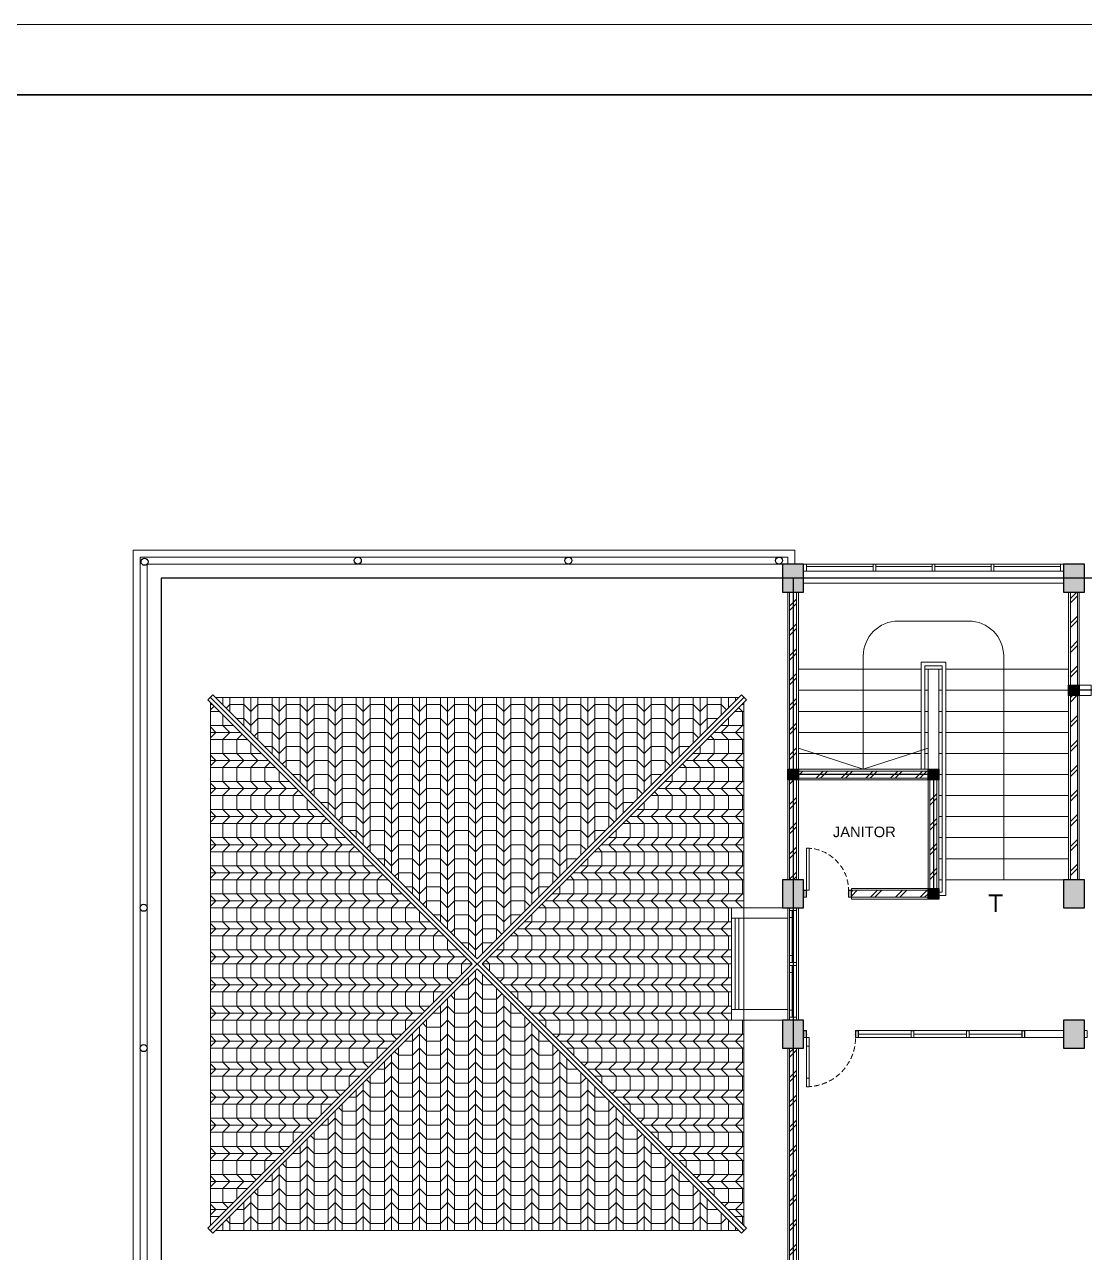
# Model space of a CAD drawing. Header units: millimetres. Extents: x -11 to 19657, y -101 to 50073.
# Drawn here: x 11103 to 14122, y 25163 to 28664 of the extents above; entities that cross this region are included whole.
import ezdxf
from ezdxf.enums import TextEntityAlignment as Align

# ---------------------------------------------------------------- set-up
doc = ezdxf.new("R2010")
doc.units = ezdxf.units.MM
doc.linetypes.add('HIDDEN', pattern=[0.375, 0.25, -0.125])
for name, color, linetype, lineweight in [('ars', 11, 'Continuous', 5), ('atap', 7, 'Continuous', 20), ('dinding', 5, 'Continuous', 15), ('GRS KOP', 1, 'Continuous', 35), ('KOLOM', 1, 'Continuous', 30), ('kop', 7, 'Continuous', 20), ('kus', 63, 'Continuous', 15), ('lan', 7, 'Continuous', 15), ('not', 7, 'Continuous', 20), ('PARTISI', 190, 'Continuous', 9), ('SANITAIR', 4, 'Continuous', 5), ('sol kol', 8, 'Continuous', 0), ('tem', 5, 'Continuous', 20)]:
    doc.layers.add(name, color=color, linetype=linetype, lineweight=lineweight)
doc.layers.add('as', color=1, linetype='Continuous', plot=False)
doc.styles.add('BARU', font='complex.shx')
doc.styles.get("Standard").update_dxf_attribs({"font": 'arial.ttf'})
pattern_1 = [(45, (14092.17, 24845.925), (-35.3553, 35.3553), []), (45, (14104.67, 24845.925), (-35.3553, 35.3553), [])]

# ---------------------------------------------------------------- blocks, each defined once
blk = doc.blocks.new('K1')
at = {"layer": 'KOLOM'}
blk.add_lwpolyline([(0.2, 0.15), (-0.2, 0.15), (-0.2, -0.15), (0.2, -0.15), (0.2, 0.15)], dxfattribs=at)
blk = doc.blocks.new('KP')
at = {"layer": 'KOLOM'}
blk.add_lwpolyline([(0.075, -0.075), (-0.075, -0.075), (-0.075, 0.075), (0.075, 0.075), (0.075, -0.075)], dxfattribs=at)
blk = doc.blocks.new('P 70')
at = {"linetype": 'HIDDEN', "ltscale": 0.3}
blk.add_lwpolyline([(-0.74, 0.1, -0.414214), (-0.04, 0.8, -1.303225)], format="xyb", dxfattribs=at)
for points in [[(-0.04, 0.8), (-0.08, 0.8), (-0.08, 0.68), (-0.04, 0.68)], [(-0.04, 0.68), (-0.08, 0.68), (-0.08, 0.22), (-0.04, 0.22)], [(-0.04, 0.1), (-0.08, 0.1), (-0.08, 0.22), (-0.04, 0.22)], [(-0.735, 0.06), (-0.74, 0.06), (-0.74, 0.061), (-0.74, 0.1), (-0.78, 0.1), (-0.78, 0), (-0.74, 0), (-0.74, 0.056), (-0.735, 0.058)], [(-0.742, 0.002), (-0.778, 0.002), (-0.778, 0.098), (-0.742, 0.098)], [(-0.045, 0.06), (-0.04, 0.06), (-0.04, 0.061), (-0.04, 0.1), (0, 0.1), (0, 0), (-0.04, 0), (-0.04, 0.056), (-0.045, 0.058)], [(-0.038, 0.002), (-0.002, 0.002), (-0.002, 0.098), (-0.038, 0.098)]]:
    blk.add_lwpolyline(points, close=True)
blk = doc.blocks.new('P 60')
at = {"linetype": 'HIDDEN', "ltscale": 0.3}
blk.add_lwpolyline([(-0.64, 0.1, -0.414214), (-0.04, 0.7, -1.303225)], format="xyb", dxfattribs=at)
for points in [[(-0.04, 0.7), (-0.04, 0.1), (-0.08, 0.1), (-0.08, 0.7)], [(-0.042, 0.698), (-0.042, 0.102), (-0.078, 0.102), (-0.078, 0.698)], [(-0.635, 0.06), (-0.64, 0.06), (-0.64, 0.061), (-0.64, 0.1), (-0.68, 0.1), (-0.68, 0), (-0.64, 0), (-0.64, 0.056), (-0.635, 0.058)], [(-0.642, 0.002), (-0.678, 0.002), (-0.678, 0.098), (-0.642, 0.098)], [(-0.045, 0.06), (-0.04, 0.06), (-0.04, 0.061), (-0.04, 0.1), (0, 0.1), (0, 0), (-0.04, 0), (-0.04, 0.056), (-0.045, 0.058)], [(-0.038, 0.002), (-0.002, 0.002), (-0.002, 0.098), (-0.038, 0.098)]]:
    blk.add_lwpolyline(points, close=True)
blk = doc.blocks.new('NOTASI RUANG')
at = {"layer": 'not'}
for height, p in [(0.26, (-0.011, 0.3)), (0.175, (-0.009, -0.017))]:
    blk.add_attdef('RUANG', text='', height=height, dxfattribs=at).set_placement(p, align=Align.MIDDLE_CENTER)
blk = doc.blocks.new('kop')
at = {"layer": 'GRS KOP'}
blk.add_lwpolyline([(1, 54), (83, 54), (83, 1), (1, 1)], close=True, dxfattribs=at)
at = {"layer": 'kop', "color": 7}
blk.add_line((84, 55), (0, 55), dxfattribs=at)
at = {"layer": 'kop', "style": 'BARU', "flags": 4}
for p, height in [((73.8, 5.4), 0.35), ((80.303, 5.382), 0.25), ((73.8, 4.9), 0.35), ((80.303, 4.882), 0.25), ((73.8, 4.4), 0.35), ((80.303, 4.382), 0.25)]:
    blk.add_attdef('-', p, '', height=height, dxfattribs=at)
at = {"layer": 'kop', "flags": 4}
for tag, p in [('AR-00', (78.057, 2.648)), ('00', (81.238, 2.647))]:
    blk.add_attdef(tag, text='', height=0.35, dxfattribs=at).set_placement(p, align=Align.MIDDLE)

msp = doc.modelspace()

# ---------------------------------------------------------------- hatches: boundary and pattern name
at = {"layer": 'ars'}
h = msp.add_hatch(dxfattribs=at)
h.set_pattern_fill('TEMBOK', color=256, scale=50)
h.set_pattern_definition(pattern_1)
h.paths.add_polyline_path([(13302.17, 26225.92), (13302.17, 27045.92), (13282.17, 27045.92), (13282.17, 26225.92)])
h = msp.add_hatch(dxfattribs=at)
h.set_pattern_fill('TEMBOK', color=256, scale=50)
h.set_pattern_definition(pattern_1)
h.paths.add_polyline_path([(14102.17, 26780.92), (14102.17, 27045.92), (14082.17, 27045.92), (14082.17, 26780.92)])
h = msp.add_hatch(dxfattribs=at)
h.set_pattern_fill('PLENTONG', color=256, scale=20, angle=180)
h.set_pattern_definition([(270, (3847.68, 19605.88), (80, -1e-14), []), (270, (3827.68, 19605.88), (80, -1e-14), []), (270, (3807.68, 19605.88), (80, -1e-14), []), (225, (3847.678, 19605.878), (-7e-15, -40), [28.28427, -84.85281]), (315, (3807.678, 19605.878), (7e-15, 40), [28.28427, -84.85281]), (180, (3807.68, 19605.88), (-5e-15, -40), [40, -40])])
h.paths.add_polyline_path([(11646.31, 26745.92), (12392.17, 26000.07), (13138.03, 26745.92)])
h = msp.add_hatch(dxfattribs=at)
h.set_pattern_fill('TEMBOK', color=256, scale=50)
h.set_pattern_definition(pattern_1)
h.paths.add_polyline_path([(14082.17, 26750.92), (14082.17, 26225.92), (14102.17, 26225.92), (14102.17, 26750.92)])
h = msp.add_hatch(dxfattribs=at)
h.set_pattern_fill('PLENTONG', color=256, scale=20, angle=270)
h.set_pattern_definition([(0, (3827.68, 19625.88), (2e-14, 80), []), (0, (3827.68, 19605.88), (2e-14, 80), []), (0, (3827.68, 19585.88), (2e-14, 80), []), (315, (3827.678, 19625.878), (40, -1e-14), [28.28427, -84.8528]), (45, (3827.678, 19585.878), (-40, 1e-14), [28.28427, -84.8528]), (270, (3827.68, 19585.88), (40, -7e-15), [40, -40])])
h.paths.add_polyline_path([(11632.17, 25240.07), (12378.03, 25985.92), (11632.17, 26731.78)])
h = msp.add_hatch(dxfattribs=at)
h.set_pattern_fill('PLENTONG', color=256, scale=20, angle=90)
h.set_pattern_definition([(180, (3827.68, 19585.88), (-1e-14, -80), []), (180, (3827.68, 19605.88), (-1e-14, -80), []), (180, (3827.68, 19625.88), (-1e-14, -80), []), (135, (3827.678, 19585.878), (-40, 5e-15), [28.28427, -84.85281]), (225, (3827.678, 19625.878), (40, -5e-15), [28.28427, -84.85281]), (90, (3827.68, 19625.88), (-40, 2e-15), [40, -40])])
h.paths.add_polyline_path([(12406.31, 25985.92), (13152.17, 25240.07), (13152.17, 25825.92), (13117.17, 25825.92), (13117.17, 26145.92), (13152.17, 26145.92), (13152.17, 26731.78)])
h = msp.add_hatch(dxfattribs=at)
h.set_pattern_fill('TEMBOK', color=256, scale=50)
h.set_pattern_definition(pattern_1)
h.paths.add_polyline_path([(13677.17, 26535.92), (13307.17, 26535.92), (13307.17, 26515.92), (13677.17, 26515.92)])
h = msp.add_hatch(dxfattribs=at)
h.set_pattern_fill('TEMBOK', color=256, scale=50)
h.set_pattern_definition([(45, (14057.17, 24845.925), (-35.3553, 35.3553), []), (45, (14069.67, 24845.925), (-35.3553, 35.3553), [])])
h.paths.add_polyline_path([(13702.17, 26200.92), (13702.17, 26510.92), (13682.17, 26510.92), (13682.17, 26200.92)])
h = msp.add_hatch(dxfattribs=at)
h.set_pattern_fill('TEMBOK', color=256, scale=50)
h.set_pattern_definition(pattern_1)
h.paths.add_polyline_path([(13677.17, 26175.92), (13458.17, 26175.92), (13458.17, 26195.92), (13677.17, 26195.92)])
h = msp.add_hatch(dxfattribs=at)
h.set_pattern_fill('PLENTONG', color=256, scale=20)
h.set_pattern_definition([(90, (3807.68, 19605.88), (-80, 5e-15), []), (90, (3827.68, 19605.88), (-80, 5e-15), []), (90, (3847.68, 19605.88), (-80, 5e-15), []), (45, (3807.678, 19605.878), (2e-15, 40), [28.28427, -84.8528]), (135, (3847.678, 19605.878), (-2e-15, -40), [28.28427, -84.8528]), (0, (3847.68, 19605.88), (0, 40), [40, -40])])
h.paths.add_polyline_path([(11646.31, 25225.92), (13138.03, 25225.92), (12392.17, 25971.78)])
h = msp.add_hatch(dxfattribs=at)
h.set_pattern_fill('TEMBOK', color=256, scale=50)
h.set_pattern_definition(pattern_1)
h.paths.add_polyline_path([(13302.17, 24925.92), (13302.17, 25745.92), (13282.17, 25745.92), (13282.17, 24925.92)])
at = {"layer": 'sol kol'}
for points in [[(13262.17, 27125.92), (13262.17, 27045.92), (13322.17, 27045.92), (13322.17, 27125.92)], [(14062.17, 27125.92), (14062.17, 27045.92), (14122.17, 27045.92), (14122.17, 27125.92)], [(14077.17, 26780.92), (14107.17, 26780.92), (14107.17, 26750.92), (14077.17, 26750.92)], [(13307.17, 26510.92), (13277.17, 26510.92), (13277.17, 26540.92), (13307.17, 26540.92)], [(13707.17, 26510.92), (13677.17, 26510.92), (13677.17, 26540.92), (13707.17, 26540.92)], [(13262.17, 26225.92), (13262.17, 26145.92), (13322.17, 26145.92), (13322.17, 26225.92)], [(14062.17, 26225.92), (14062.17, 26145.92), (14122.17, 26145.92), (14122.17, 26225.92)], [(13707.17, 26170.92), (13677.17, 26170.92), (13677.17, 26200.92), (13707.17, 26200.92)], [(13262.17, 25825.92), (13262.17, 25745.92), (13322.17, 25745.92), (13322.17, 25825.92)], [(14062.17, 25825.92), (14062.17, 25745.92), (14122.17, 25745.92), (14122.17, 25825.92)]]:
    msp.add_hatch(color=256, dxfattribs=at).paths.add_polyline_path(points)

# ---------------------------------------------------------------- linework, layer by layer
for centre in [(11444.5, 27132.34), (12052.17, 27135.92), (12652.17, 27135.92), (13252.17, 27135.92), (13252.17, 27135.92), (11442.17, 26145.92), (11442.17, 25745.92)]:
    msp.add_circle(centre, 10)
at = {"layer": 'ars'}
for p, q in [((13727.17, 26845.92), (13657.17, 26845.92)), ((13657.17, 26540.92), (13657.17, 26845.92)), ((13717.17, 26835.92), (13667.17, 26835.92)), ((13667.17, 26540.92), (13667.17, 26835.92)), ((13717.17, 26190.92), (13717.17, 26835.92)), ((13727.17, 26180.92), (13727.17, 26845.92)), ((13707.17, 26190.92), (13717.17, 26190.92)), ((13707.17, 26180.92), (13727.17, 26180.92))]:
    msp.add_line(p, q, dxfattribs=at)
for points in [[(13302.17, 26225.92), (13302.17, 27045.92), (13282.17, 27045.92), (13282.17, 26225.92)], [(14102.17, 26780.92), (14102.17, 27045.92), (14082.17, 27045.92), (14082.17, 26780.92)], [(14082.17, 26750.92), (14082.17, 26225.92), (14102.17, 26225.92), (14102.17, 26750.92)], [(13677.17, 26535.92), (13307.17, 26535.92), (13307.17, 26515.92), (13677.17, 26515.92)], [(13702.17, 26200.92), (13702.17, 26510.92), (13682.17, 26510.92), (13682.17, 26200.92)], [(13677.17, 26175.92), (13458.17, 26175.92), (13458.17, 26195.92), (13677.17, 26195.92)], [(13302.17, 24925.92), (13302.17, 25745.92), (13282.17, 25745.92), (13282.17, 24925.92)]]:
    msp.add_lwpolyline(points, close=True, dxfattribs=at)
for points in [[(13127.17, 25855.92), (13127.17, 26115.92)], [(13137.17, 25855.92), (13137.17, 26115.92)]]:
    msp.add_lwpolyline(points, dxfattribs=at)
at = {"layer": 'as'}
for p, q in [((13292.17, 27085.92), (13292.17, 24885.92)), ((13692.17, 26525.92), (13292.17, 26525.92)), ((13692.17, 26525.92), (13692.17, 26185.92))]:
    msp.add_line(p, q, dxfattribs=at)
at = {"layer": 'as', "linetype": 'Continuous'}
for p, q in [((11632.17, 25225.92), (13152.17, 26745.92)), ((11632.17, 26745.92), (13152.17, 25225.92))]:
    msp.add_line(p, q, dxfattribs=at)
at = {"layer": 'as'}
for points in [[(14092.17, 27085.92), (11492.17, 27085.92), (11492.17, 24885.92)], [(13292.17, 27085.92), (13292.17, 24885.92)], [(13992.17, 27085.92), (13392.17, 27085.92)], [(14892.17, 27085.92), (14092.17, 27085.92)], [(14492.17, 26765.92), (14092.17, 26765.92)]]:
    msp.add_lwpolyline(points, dxfattribs=at)
at = {"layer": 'atap', "linetype": 'Continuous'}
for p, q in [((11639.24, 26753), (11625.1, 26738.85)), ((11639.24, 26753), (12392.17, 26000.07)), ((12392.17, 26000.07), (13145.1, 26753)), ((11625.1, 26738.85), (12378.03, 25985.92)), ((12406.31, 25985.92), (13159.24, 26738.85)), ((11625.1, 25233), (12378.03, 25985.92)), ((12406.31, 25985.92), (13159.24, 25233)), ((11639.24, 25218.85), (12392.17, 25971.78)), ((12392.17, 25971.78), (13145.1, 25218.85))]:
    msp.add_line(p, q, dxfattribs=at)
at = {"layer": 'atap'}
for p, q in [((13159.24, 26738.85), (13145.1, 26753)), ((11639.24, 25218.85), (11625.1, 25233)), ((13145.1, 25218.85), (13159.24, 25233))]:
    msp.add_line(p, q, dxfattribs=at)
at = {"layer": 'atap', "linetype": 'Continuous'}
for points in [[(13138.03, 26745.92), (11646.31, 26745.92)], [(11632.17, 26731.78), (11632.17, 25240.07)], [(13152.17, 25240.07), (13152.17, 26731.78)], [(11646.31, 25225.92), (13138.03, 25225.92)]]:
    msp.add_lwpolyline(points, dxfattribs=at)
at = {"layer": 'dinding'}
for p, q in [((11412.17, 24805.92), (11412.17, 27165.92)), ((11412.17, 27165.92), (13297.17, 27165.92)), ((13297.17, 27165.92), (13297.17, 27125.92)), ((13297.17, 27125.92), (13297.17, 27165.92)), ((11432.17, 24825.92), (11432.17, 27145.92)), ((11432.17, 27145.92), (13277.17, 27145.92)), ((13277.17, 27145.92), (13277.17, 27125.92)), ((13277.17, 27125.92), (13277.17, 27145.92))]:
    msp.add_line(p, q, dxfattribs=at)
for points in [[(13307.17, 26225.92), (13307.17, 27045.92), (13277.17, 27045.92), (13277.17, 26225.92)], [(14107.17, 26780.92), (14107.17, 27045.92), (14077.17, 27045.92), (14077.17, 26780.92)], [(14141.17, 26780.92), (14107.17, 26780.92), (14107.17, 26750.92), (14141.17, 26750.92)], [(14077.17, 26750.92), (14077.17, 26225.92), (14107.17, 26225.92), (14107.17, 26750.92)], [(13677.17, 26540.92), (13307.17, 26540.92), (13307.17, 26510.92), (13677.17, 26510.92)], [(13707.17, 26200.92), (13707.17, 26510.92), (13677.17, 26510.92), (13677.17, 26200.92)], [(13677.17, 26170.92), (13458.17, 26170.92), (13458.17, 26200.92), (13677.17, 26200.92)], [(13307.17, 24925.92), (13307.17, 25745.92), (13277.17, 25745.92), (13277.17, 24925.92)]]:
    msp.add_lwpolyline(points, close=True, dxfattribs=at)
at = {"layer": 'kus'}
for p, q in [((14062.17, 27125.92), (13322.17, 27125.92)), ((14062.17, 27105.92), (13322.17, 27105.92)), ((13330.17, 27105.92), (13330.17, 27125.92)), ((13520.17, 27118.92), (13330.17, 27118.92)), ((13520.17, 27105.92), (13520.17, 27125.92)), ((13528.17, 27105.92), (13528.17, 27125.92)), ((13688.17, 27118.92), (13528.17, 27118.92)), ((13688.17, 27105.92), (13688.17, 27125.92)), ((13696.17, 27105.92), (13696.17, 27125.92)), ((13856.17, 27118.92), (13696.17, 27118.92)), ((13856.17, 27105.92), (13856.17, 27125.92)), ((13864.17, 27105.92), (13864.17, 27125.92)), ((14054.17, 27118.92), (13864.17, 27118.92)), ((14054.17, 27105.92), (14054.17, 27125.92)), ((13282.17, 25989.92), (13282.17, 26137.92)), ((13289.17, 26117.92), (13282.17, 26117.92)), ((13289.17, 25989.92), (13289.17, 26137.92)), ((13302.17, 25989.92), (13302.17, 26137.92)), ((13289.17, 26009.92), (13282.17, 26009.92)), ((13282.17, 25833.92), (13282.17, 25981.92)), ((13289.17, 25833.92), (13289.17, 25981.92)), ((13302.17, 25833.92), (13302.17, 25981.92)), ((13289.17, 25961.92), (13282.17, 25961.92)), ((13289.17, 25853.92), (13282.17, 25853.92)), ((13628.17, 25795.92), (13478.17, 25795.92)), ((13628.17, 25775.92), (13478.17, 25775.92)), ((13786.17, 25795.92), (13636.17, 25795.92)), ((13786.17, 25775.92), (13636.17, 25775.92)), ((13944.17, 25795.92), (13794.17, 25795.92)), ((13944.17, 25775.92), (13794.17, 25775.92))]:
    msp.add_line(p, q, dxfattribs=at)
at = {"layer": 'kus', "linetype": 'HIDDEN'}
for p, q in [((13628.17, 25785.92), (13478.17, 25785.92)), ((13786.17, 25785.92), (13636.17, 25785.92)), ((13944.17, 25785.92), (13794.17, 25785.92))]:
    msp.add_line(p, q, dxfattribs=at)
at = {"layer": 'kus'}
for points in [[(13282.17, 26137.92), (13282.17, 26145.92), (13302.17, 26145.92), (13302.17, 26137.92)], [(13282.17, 25981.92), (13282.17, 25989.92), (13302.17, 25989.92), (13302.17, 25981.92)], [(13282.17, 25825.92), (13282.17, 25833.92), (13302.17, 25833.92), (13302.17, 25825.92)], [(13628.17, 25775.92), (13636.17, 25775.92), (13636.17, 25795.92), (13628.17, 25795.92)], [(13628.57, 25776.32), (13635.77, 25776.32), (13635.77, 25795.52), (13628.57, 25795.52)], [(13786.17, 25775.92), (13794.17, 25775.92), (13794.17, 25795.92), (13786.17, 25795.92)], [(13786.57, 25776.32), (13793.77, 25776.32), (13793.77, 25795.52), (13786.57, 25795.52)], [(13944.17, 25775.92), (13952.17, 25775.92), (13952.17, 25795.92), (13944.17, 25795.92)], [(13944.57, 25776.32), (13951.77, 25776.32), (13951.77, 25795.52), (13944.57, 25795.52)], [(14130.17, 25775.92), (14122.17, 25775.92), (14122.17, 25795.92), (14130.17, 25795.92)]]:
    msp.add_lwpolyline(points, close=True, dxfattribs=at)
at = {"layer": 'lan'}
for p, q in [((13322.17, 27070.92), (14062.17, 27070.92)), ((13592.17, 26963.42), (13792.17, 26963.42)), ((13492.17, 26863.42), (13492.17, 26540.92)), ((13892.17, 26863.42), (13892.17, 26225.92)), ((13307.17, 26825.92), (13657.17, 26825.92)), ((13667.17, 26825.92), (13677.17, 26825.92)), ((13707.17, 26825.92), (13677.17, 26825.92)), ((13677.17, 26540.92), (13677.17, 26825.92)), ((13717.17, 26825.92), (13707.17, 26825.92)), ((13707.17, 26540.92), (13707.17, 26825.92)), ((14077.17, 26825.92), (13727.17, 26825.92)), ((13307.17, 26765.92), (13657.17, 26765.92)), ((13667.17, 26765.92), (13677.17, 26765.92)), ((13717.17, 26765.92), (13707.17, 26765.92)), ((14077.17, 26765.92), (13727.17, 26765.92)), ((13307.17, 26705.92), (13657.17, 26705.92)), ((13667.17, 26705.92), (13677.17, 26705.92)), ((13717.17, 26705.92), (13707.17, 26705.92)), ((14077.17, 26705.92), (13727.17, 26705.92)), ((13307.17, 26645.92), (13657.17, 26645.92)), ((13667.17, 26645.92), (13677.17, 26645.92)), ((13717.17, 26645.92), (13707.17, 26645.92)), ((14077.17, 26645.92), (13727.17, 26645.92)), ((13307.17, 26600.92), (13492.17, 26540.92)), ((13307.17, 26585.92), (13657.17, 26585.92)), ((13677.17, 26600.92), (13492.17, 26540.92)), ((13667.17, 26585.92), (13677.17, 26585.92)), ((13717.17, 26585.92), (13707.17, 26585.92)), ((14077.17, 26585.92), (13727.17, 26585.92)), ((13717.17, 26525.92), (13707.17, 26525.92)), ((14077.17, 26525.92), (13727.17, 26525.92)), ((13717.17, 26465.92), (13707.17, 26465.92)), ((14077.17, 26465.92), (13727.17, 26465.92)), ((13717.17, 26405.92), (13707.17, 26405.92)), ((14077.17, 26405.92), (13727.17, 26405.92)), ((13717.17, 26345.92), (13707.17, 26345.92)), ((14077.17, 26345.92), (13727.17, 26345.92)), ((13717.17, 26285.92), (13707.17, 26285.92)), ((14077.17, 26285.92), (13727.17, 26285.92)), ((13717.17, 26225.92), (13707.17, 26225.92)), ((14062.17, 26225.92), (13727.17, 26225.92)), ((13262.17, 26145.92), (13117.17, 26145.92)), ((13277.17, 26115.92), (13117.17, 26115.92)), ((13277.17, 25855.92), (13117.17, 25855.92))]:
    msp.add_line(p, q, dxfattribs=at)
msp.add_lwpolyline([(13262.17, 25825.92), (13117.17, 25825.92), (13117.17, 26145.92)], dxfattribs=at)
msp.add_lwpolyline([(13277.17, 25825.92), (13277.17, 26145.92), (13307.17, 26145.92), (13307.17, 25825.92)], close=True, dxfattribs=at)
for centre, start, end in [((13592.17, 26863.42), 90, 180), ((13792.17, 26863.42), 0, 90)]:
    msp.add_arc(centre, 100, start, end, dxfattribs=at)
at = {"layer": 'PARTISI'}
msp.add_lwpolyline([(13952.17, 25795.92), (14062.17, 25795.92), (14062.17, 25775.92), (13952.17, 25775.92)], close=True, dxfattribs=at)
at = {"layer": 'SANITAIR'}
msp.add_lwpolyline([(13292.17, 24845.92), (11452.17, 24845.92), (11452.17, 27125.92), (13292.17, 27125.92)], dxfattribs=at)
at = {"layer": 'tem'}
msp.add_line((13677.17, 26435.92), (13677.17, 26275.92), dxfattribs=at)

# ---------------------------------------------------------------- block references
ref = msp.add_blockref('NOTASI RUANG', (13494.72, 26339.57), dxfattribs=dict(xscale=-75.8875472183463, yscale=75.8875472183463, zscale=75.88754721834448))
ref.add_attrib('RUANG', 'JANITOR', dxfattribs={"layer": 'not', "height": 30}).set_placement((13495.18, 26362.32), align=Align.MIDDLE_CENTER)
at = {"layer": 'KOLOM', "xscale": 200, "yscale": 200, "zscale": 200}
for name, p, rotation in [('K1', (13292.17, 27085.92), 90), ('K1', (14092.17, 27085.92), 90), ('KP', (14092.17, 26765.92), 180), ('K1', (13292.17, 26185.92), 90), ('K1', (14092.17, 26185.92), 90), ('K1', (13292.17, 25785.92), 90), ('K1', (14092.17, 25785.92), 90)]:
    msp.add_blockref(name, p, dxfattribs=dict(at, rotation=rotation))
for p in [(13292.17, 26525.92), (13692.17, 26525.92), (13692.17, 26185.92)]:
    msp.add_blockref('KP', p, dxfattribs=at)
at = {"layer": 'kop', "xscale": 200, "yscale": 200, "zscale": 200}
msp.add_blockref('kop', (2856.52, 17663.85), dxfattribs=at)
at = {"layer": 'kus', "xscale": -200, "yscale": 200, "zscale": 200}
msp.add_blockref('P 60', (13322.17, 26175.92), dxfattribs=at)
at = {"layer": 'kus', "xscale": 200, "yscale": 200, "zscale": 200, "rotation": 180.0000000287148}
msp.add_blockref('P 70', (13322.17, 25795.92), dxfattribs=at)

# ---------------------------------------------------------------- texts
at = {"layer": 'not', "insert": (13867.62, 26184.21), "char_height": 50, "attachment_point": 1}
msp.add_mtext_dynamic_manual_height_columns('\\pi-19.688;T', width=0.2557, gutter_width=12.5, heights=[0], dxfattribs=at)

doc.saveas('drawing.dxf')
